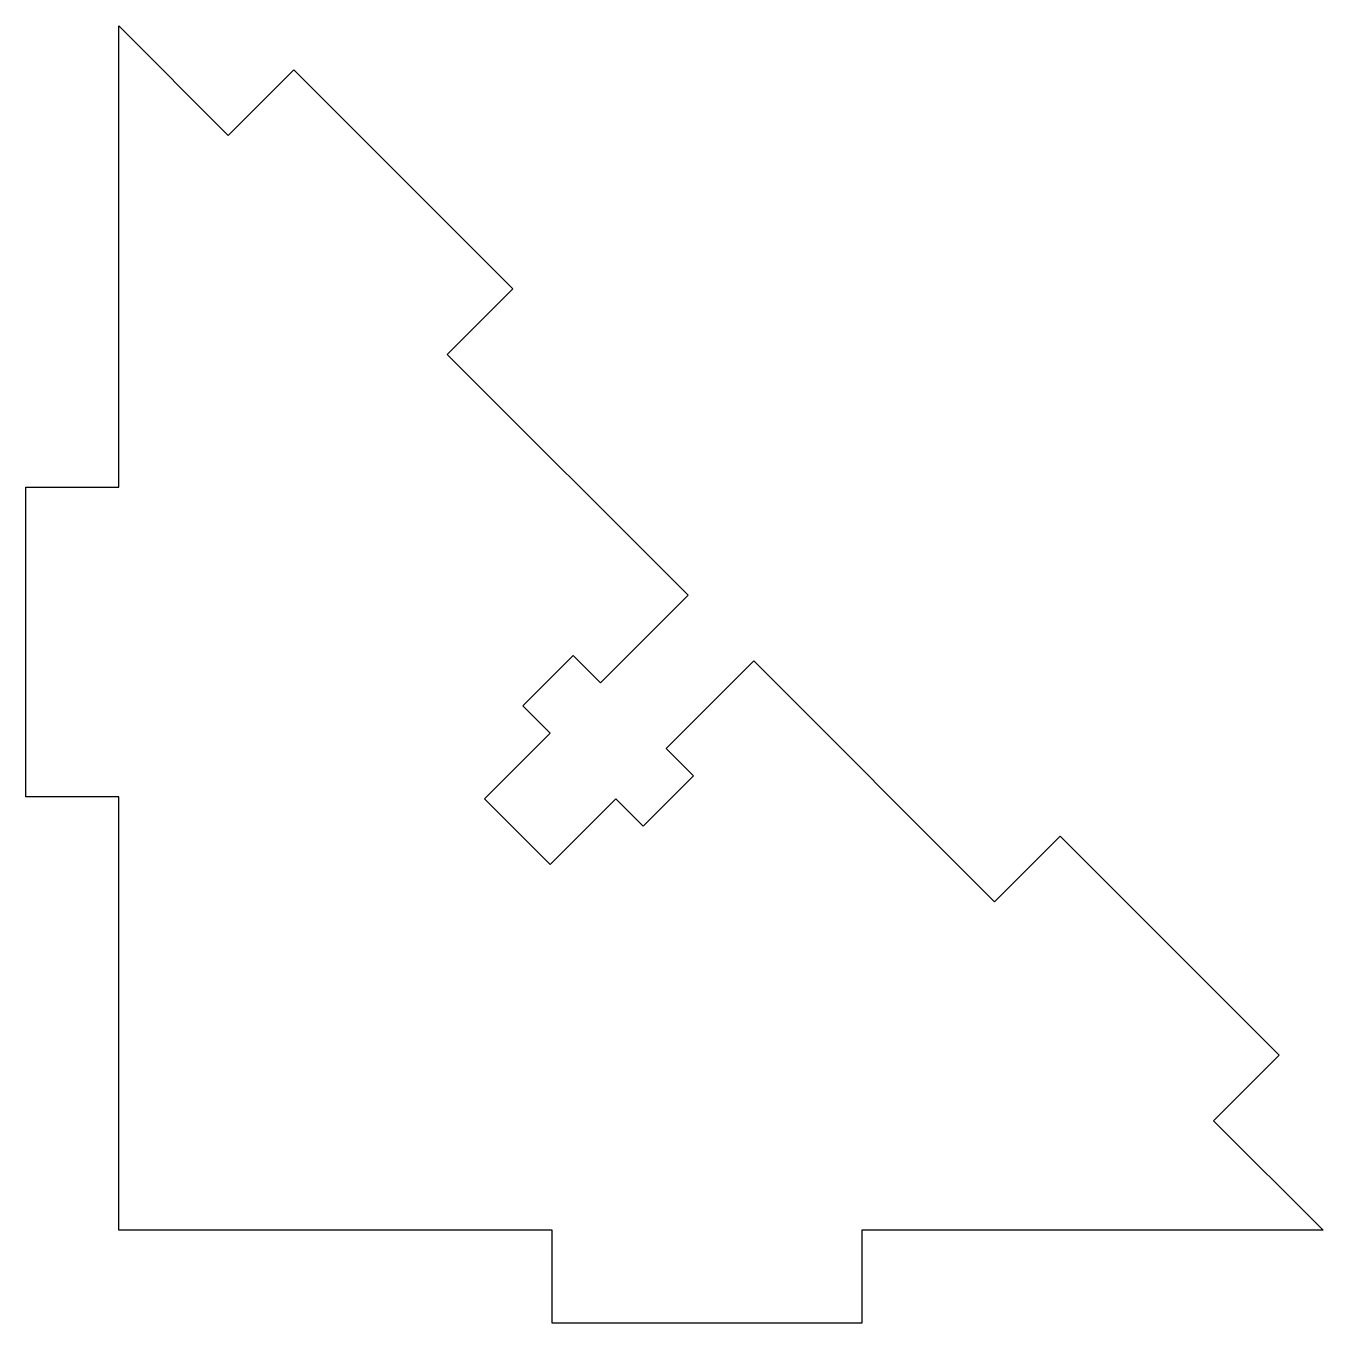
# Model space of a CAD drawing. Extents: x -41.9 to 0, y -24.5 to 17.4.
import ezdxf

# ---------------------------------------------------------------- set-up
doc = ezdxf.new("R2010")
doc.units = 0
doc.layers.get('0').update_dxf_attribs({"linetype": 'continuous'})

# ---------------------------------------------------------------- blocks, each defined once
blk = doc.blocks.new('PAD013')
at = {"color": 0}
for p, q in [((-38.891, 2.5), (-38.891, 17.391)), ((-38.891, 17.391), (-35.355, 13.855)), ((-35.355, 13.855), (-33.234, 15.977)), ((-33.234, 15.977), (-26.163, 8.906)), ((-26.163, 8.906), (-28.284, 6.784)), ((-28.284, 6.784), (-20.506, -0.994)), ((-41.891, -7.5), (-41.891, 2.5)), ((-41.891, 2.5), (-38.891, 2.5)), ((-20.506, -0.994), (-23.335, -3.822)), ((-24.218, -2.938), (-25.845, -4.565)), ((-23.335, -3.822), (-24.218, -2.938)), ((-21.213, -5.944), (-18.385, -3.115)), ((-18.385, -3.115), (-10.607, -10.893)), ((-25.845, -4.565), (-24.961, -5.449)), ((-24.961, -5.449), (-27.082, -7.57)), ((-20.329, -6.828), (-21.213, -5.944)), ((-21.956, -8.454), (-20.329, -6.828)), ((-38.891, -7.5), (-41.891, -7.5)), ((-38.891, -21.5), (-38.891, -7.5)), ((-27.082, -7.57), (-24.961, -9.691)), ((-24.961, -9.691), (-22.84, -7.57)), ((-22.84, -7.57), (-21.956, -8.454)), ((-10.607, -10.893), (-8.485, -8.772)), ((-8.485, -8.772), (-1.414, -15.843)), ((-1.414, -15.843), (-3.536, -17.964)), ((-3.536, -17.964), (0, -21.5)), ((-24.891, -21.5), (-38.891, -21.5)), ((-24.891, -24.5), (-24.891, -21.5)), ((0, -21.5), (-14.891, -21.5)), ((-14.891, -21.5), (-14.891, -24.5)), ((-14.891, -24.5), (-24.891, -24.5))]:
    blk.add_line(p, q, dxfattribs=at)

msp = doc.modelspace()

# ---------------------------------------------------------------- block references
at = {"color": 0}
msp.add_blockref('PAD013', (0, 0), dxfattribs=at)

doc.saveas('drawing.dxf')
